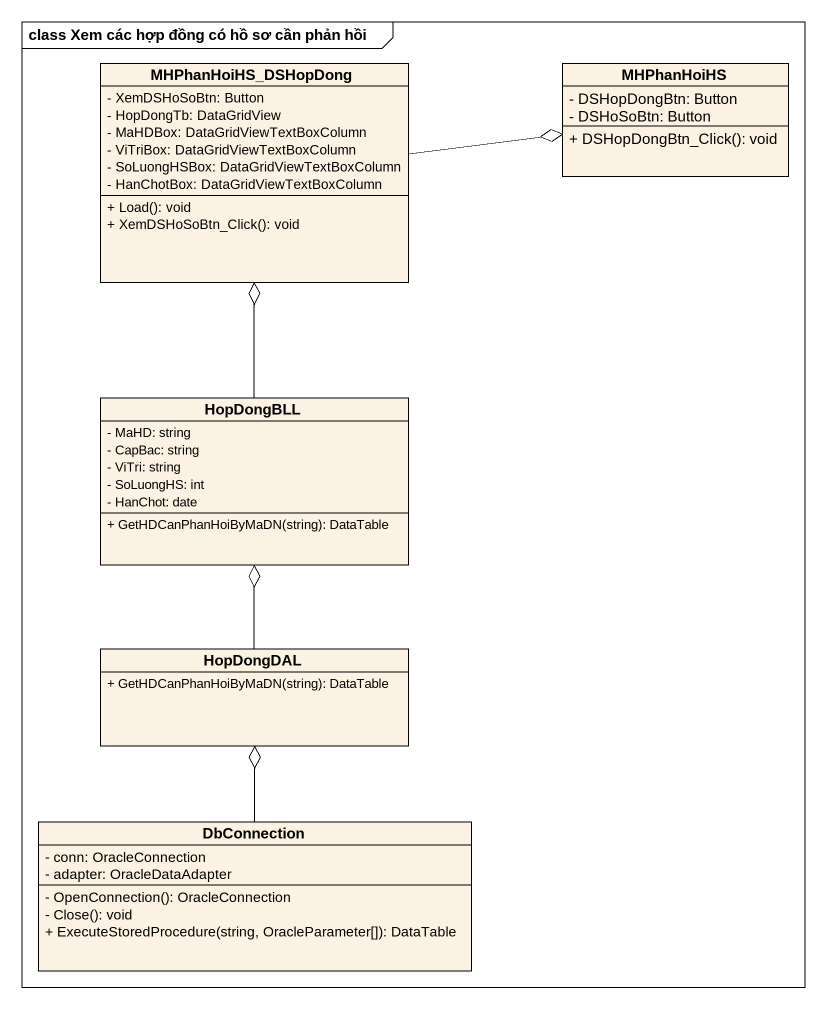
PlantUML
@startuml
mainframe class Xem các hợp đồng có hồ sơ cần phản hồi
hide circle
hide empty members
skinparam classAttributeIconSize 0
class MHPhanHoiHS_DSHopDong {
  - XemDSHoSoBtn: Button
  - HopDongTb: DataGridView
  - MaHDBox: DataGridViewTextBoxColumn
  - ViTriBox: DataGridViewTextBoxColumn
  - SoLuongHSBox: DataGridViewTextBoxColumn
  - HanChotBox: DataGridViewTextBoxColumn
  + Load(): void
  + XemDSHoSoBtn_Click(): void
}
class MHPhanHoiHS {
  - DSHopDongBtn: Button
  - DSHoSoBtn: Button
  + DSHopDongBtn_Click(): void
}
class HopDongBLL {
  - MaHD: string
  - CapBac: string
  - ViTri: string
  - SoLuongHS: int
  - HanChot: date
  + GetHDCanPhanHoiByMaDN(string): DataTable
}
class HopDongDAL {
  + GetHDCanPhanHoiByMaDN(string): DataTable
}
class DbConnection {
  - conn: OracleConnection
  - adapter: OracleDataAdapter
  - OpenConnection(): OracleConnection
  - Close(): void
  + ExecuteStoredProcedure(string, OracleParameter[]): DataTable
}
MHPhanHoiHS_DSHopDong -right-o MHPhanHoiHS
HopDongBLL -up-o MHPhanHoiHS_DSHopDong
HopDongDAL -up-o HopDongBLL
DbConnection -up-o HopDongDAL
@enduml
